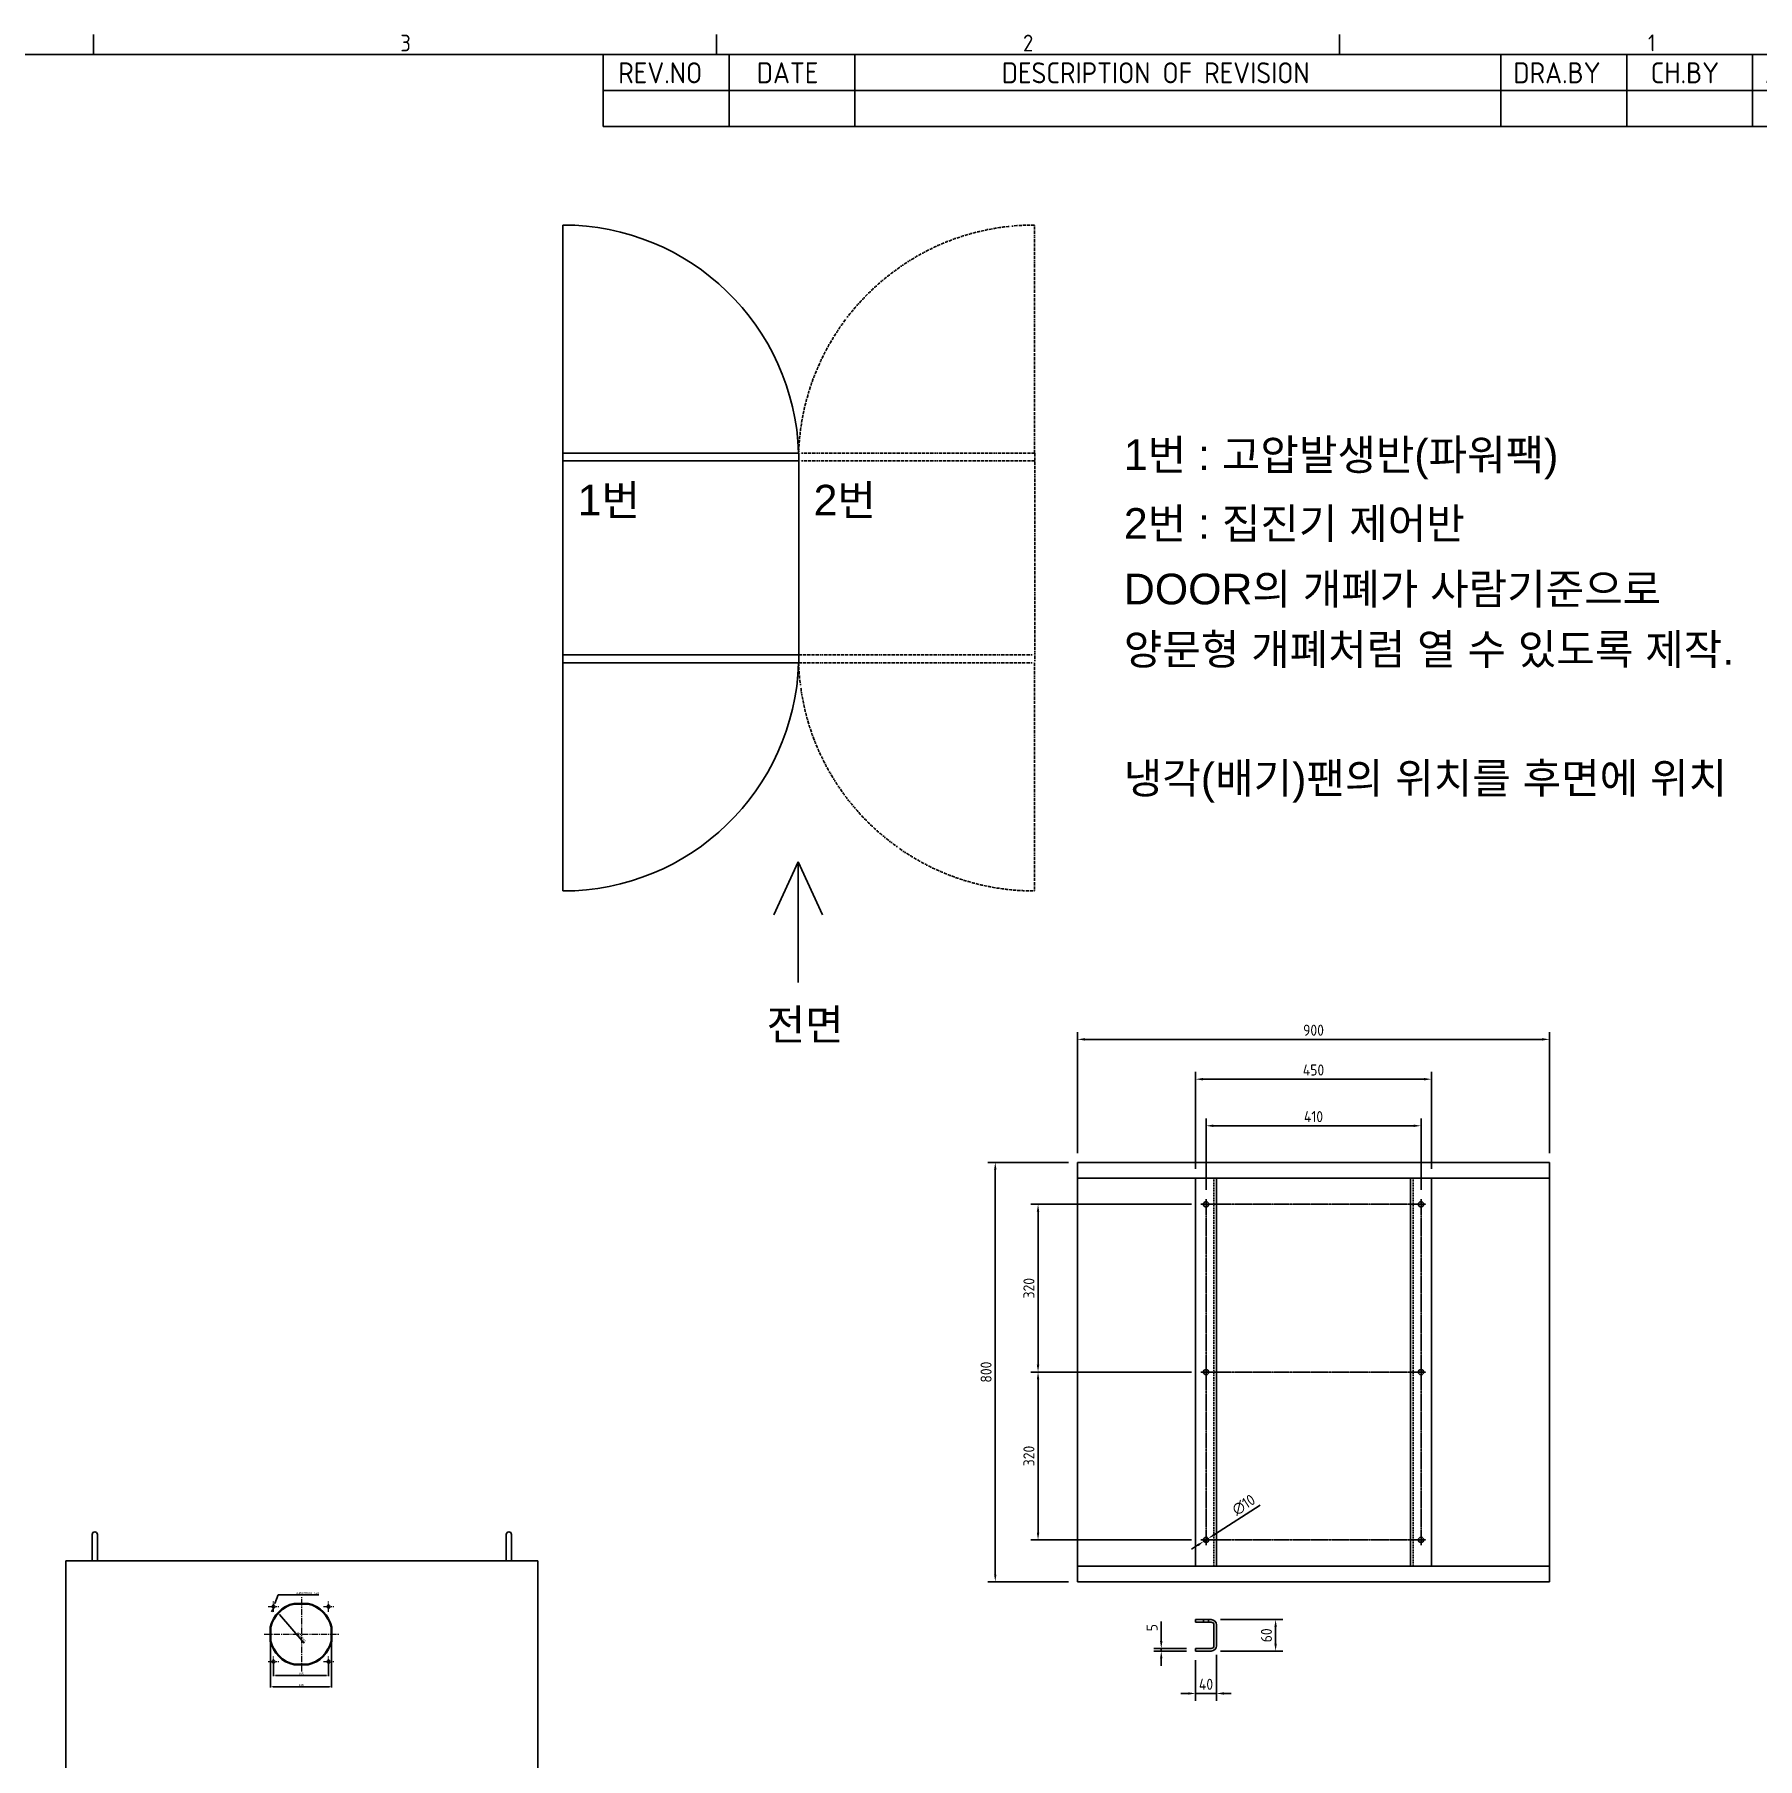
# Model space of a CAD drawing. Header units: inches. Extents: x 12 to 11036, y 8 to 6728.
# Drawn here: x 5840 to 9126, y 3318 to 6606 of the extents above; entities that cross this region are included whole.
import ezdxf

# ---------------------------------------------------------------- set-up
doc = ezdxf.new("R2010")
doc.units = ezdxf.units.IN
doc.header["$MEASUREMENT"] = 0
for name, pattern in [('\\M+5EFC3\\M+5BBAD\\M+5CFDF', [18, 12, -2, 2, -2]), ('CENTER1', [10, 7, -1, 1, -1]), ('DIVIDE', [31.75, 12.7, -6.35, 0, -6.35, 0, -6.35]), ('HIDDEN2', [4.7625, 3.175, -1.5875])]:
    doc.linetypes.add(name, pattern=pattern)
for name, color, linetype, lineweight in [('\\M+5F0D8\\M+5CAB5\\M+5CFDF\\M+5B2E3', 7, 'Continuous', 35), ('\\M+5F1E9\\M+5E3FD\\M+5CFDF\\M+5B2E3', 1, '\\M+5EFC3\\M+5BBAD\\M+5CFDF', 18), ('\\M+5F4A9\\M+5F5BB\\M+5CFDF\\M+5B2E3', 3, 'Continuous', 18), ('경계(ISO)', 7, 'Continuous', 25), ('기호(ISO)', 5, 'Continuous', 25)]:
    doc.layers.add(name, color=color, linetype=linetype, lineweight=lineweight)
doc.styles.add('ISO Proportiona M2B', font='isocp.shx')
doc.styles.get("Standard").update_dxf_attribs({"font": 'arial.ttf'})
doc.styles.add('문자 텍스트_PSTEK_POSCO', font='isocp.shx')
doc.styles.add('치수 텍스트_PSTEK_POSCO', font='isocp.shx')
doc.dimstyles.new('5', dxfattribs={"dimtxt": 4, "dimasz": 4, "dimexe": 1.25, "dimexo": 0.625, "dimgap": 1.2, "dimtad": 1, "dimdsep": 46, "dimtxsty": 'Standard', "dimcen": 2.5, "dimdle": 8, "dimazin": 2, "dimtfac": 1, "dimtmove": 0, "dimatfit": 3, "dimfxl": 0, "dimtolj": 1, "dimarcsym": 0})
doc.dimstyles.new('치수_PSTEK_POSCO', dxfattribs={"dimscale": 10, "dimtxt": 3, "dimasz": 2, "dimexe": 2, "dimexo": 2.5, "dimgap": 1, "dimtad": 1, "dimrnd": 1e-08, "dimdsep": 46, "dimtxsty": '치수 텍스트_PSTEK_POSCO', "dimcen": 0.09, "dimdle": 10, "dimclrd": 7, "dimclre": 7, "dimclrt": 2, "dimadec": 1, "dimazin": 2, "dimtfac": 1, "dimtmove": 0, "dimatfit": 3, "dimfxl": 0, "dimtolj": 1, "dimlwd": -1, "dimlwe": -1, "dimarcsym": 0})

# ---------------------------------------------------------------- blocks, each defined once
blk = doc.blocks.new('경계 Default Border')
at = {"layer": '경계(ISO)'}
for p, q in [((371.25, 410), (371.25, 412.4)), ((445.5, 410), (445.5, 412.4)), ((519.75, 410), (519.75, 412.4))]:
    blk.add_line(p, q, dxfattribs=at)
at = {"layer": '경계(ISO)', "flags": 128}
blk.add_lwpolyline([(10, 10), (10, 410), (584, 410), (584, 10), (10, 10)], dxfattribs=at)
at = {"layer": '경계(ISO)', "color": 2, "char_height": 2, "attachment_point": 7, "style": '문자 텍스트_PSTEK_POSCO'}
for s, insert in [('3', (407.82, 410.38)), ('2', (482.04, 410.38)), ('1', (556.53, 410.4))]:
    blk.add_mtext(s, dxfattribs=dict(at, insert=insert))
blk = doc.blocks.new('리비전 내역')
at = {"layer": '기호(ISO)'}
for p, q in [((432, 410), (584, 410)), ((432, 410), (432, 405.72)), ((447, 410), (447, 405.72)), ((462, 410), (462, 405.72)), ((539, 410), (539, 405.72)), ((554, 410), (554, 405.72)), ((569, 410), (569, 405.72)), ((584, 410), (584, 405.72)), ((432, 405.72), (584, 405.72)), ((432, 405.72), (432, 401.44)), ((447, 405.72), (447, 401.44)), ((462, 405.72), (462, 401.44)), ((539, 405.72), (539, 401.44)), ((554, 405.72), (554, 401.44)), ((569, 405.72), (569, 401.44)), ((584, 405.72), (584, 401.44)), ((432, 401.44), (584, 401.44))]:
    blk.add_line(p, q, dxfattribs=at)
at = {"layer": '기호(ISO)', "color": 2, "char_height": 2.5, "attachment_point": 7, "style": 'ISO Proportiona M2B'}
for s, insert in [('REV.NO', (433.79, 406.58)), ('DATE', (450.31, 406.58)), ('DESCRIPTION OF REVISION', (479.51, 406.58)), ('DRA.BY', (540.48, 406.58)), ('CH.BY', (556.86, 406.58)), ('APP.BY', (570.48, 406.58))]:
    blk.add_mtext(s, dxfattribs=dict(at, insert=insert))
blk = doc.blocks.new('A$C67C06967')
for p, q in [((0, 50), (0, 0)), ((10, 50), (10, 0)), ((0, 0), (10, 0))]:
    blk.add_line(p, q)
blk.add_arc((5, 50), 5, 0, 180)
blk = doc.blocks.new('*D111')
at = {"layer": '\\M+5F4A9\\M+5F5BB\\M+5CFDF\\M+5B2E3', "color": 0, "linetype": 'Continuous', "lineweight": -2, "ltscale": 2}
for p, q in [((6304.3, 3630.7), (6298.1, 3614.2)), ((6382.2, 3630.7), (6304.3, 3630.7)), ((6293.5, 3602.1), (6292.1, 3598.3)), ((6294.9, 3605.8), (6296.7, 3610.4))]:
    blk.add_line(p, q, dxfattribs=at)
at = {"layer": '\\M+5F4A9\\M+5F5BB\\M+5CFDF\\M+5B2E3', "color": 0, "ltscale": 2}
for points in [[(6292.9, 3602.3), (6294.1, 3601.8), (6294.9, 3605.8)], [(6297.5, 3614.4), (6298.7, 3613.9), (6296.7, 3610.4)]]:
    blk.add_solid(points, dxfattribs=at)
at = {"layer": 'Defpoints', "color": 0, "ltscale": 2}
for p in [(6294.9, 3605.8), (6296.7, 3610.4)]:
    blk.add_point(p, dxfattribs=at)
at = {"layer": '\\M+5F4A9\\M+5F5BB\\M+5CFDF\\M+5B2E3', "color": 0, "ltscale": 2, "insert": (6360.8, 3633.9), "char_height": 4, "attachment_point": 5}
blk.add_mtext('\\A1;4-%%C4.2DIA4Holes', dxfattribs=at)
blk = doc.blocks.new('*D112')
at = {"layer": '\\M+5F4A9\\M+5F5BB\\M+5CFDF\\M+5B2E3', "color": 0, "linetype": 'Continuous', "lineweight": -2, "ltscale": 2}
for p, q in [((6290.3, 3555), (6290.3, 3454.1)), ((6406.3, 3555), (6406.3, 3454.1)), ((6294.3, 3455.3), (6402.3, 3455.3))]:
    blk.add_line(p, q, dxfattribs=at)
at = {"layer": '\\M+5F4A9\\M+5F5BB\\M+5CFDF\\M+5B2E3', "color": 0, "ltscale": 2}
for points in [[(6294.3, 3456), (6294.3, 3454.7), (6290.3, 3455.3)], [(6402.3, 3456), (6402.3, 3454.7), (6406.3, 3455.3)]]:
    blk.add_solid(points, dxfattribs=at)
at = {"layer": 'Defpoints', "color": 0, "ltscale": 2}
for p in [(6290.3, 3555.6), (6406.3, 3555.6), (6406.3, 3455.3)]:
    blk.add_point(p, dxfattribs=at)
at = {"layer": '\\M+5F4A9\\M+5F5BB\\M+5CFDF\\M+5B2E3', "color": 0, "ltscale": 2, "insert": (6348.3, 3458.6), "char_height": 4, "attachment_point": 5}
blk.add_mtext('\\A1;116', dxfattribs=at)
blk = doc.blocks.new('*D113')
at = {"layer": '\\M+5F4A9\\M+5F5BB\\M+5CFDF\\M+5B2E3', "color": 0, "linetype": 'Continuous', "lineweight": -2, "ltscale": 2}
for p, q in [((6295.8, 3502.5), (6295.8, 3475.5)), ((6400.8, 3502.5), (6400.8, 3475.5)), ((6299.8, 3476.7), (6396.8, 3476.7))]:
    blk.add_line(p, q, dxfattribs=at)
at = {"layer": '\\M+5F4A9\\M+5F5BB\\M+5CFDF\\M+5B2E3', "color": 0, "ltscale": 2}
for points in [[(6299.8, 3477.4), (6299.8, 3476.1), (6295.8, 3476.7)], [(6396.8, 3477.4), (6396.8, 3476.1), (6400.8, 3476.7)]]:
    blk.add_solid(points, dxfattribs=at)
at = {"layer": 'Defpoints', "color": 0, "ltscale": 2}
for p in [(6295.8, 3503.1), (6400.8, 3503.1), (6400.8, 3476.7)]:
    blk.add_point(p, dxfattribs=at)
at = {"layer": '\\M+5F4A9\\M+5F5BB\\M+5CFDF\\M+5B2E3', "color": 0, "ltscale": 2, "insert": (6348.3, 3480), "char_height": 4, "attachment_point": 5}
blk.add_mtext('\\A1;105', dxfattribs=at)
blk = doc.blocks.new('*D114')
at = {"layer": '\\M+5F4A9\\M+5F5BB\\M+5CFDF\\M+5B2E3', "color": 0, "linetype": 'Continuous', "lineweight": -2, "ltscale": 2}
blk.add_line((6354.5, 3538.5), (6306.9, 3592.8), dxfattribs=at)
at = {"layer": '\\M+5F4A9\\M+5F5BB\\M+5CFDF\\M+5B2E3', "color": 0, "ltscale": 2}
blk.add_solid([(6307.4, 3593.2), (6306.4, 3592.3), (6304.2, 3595.8)], dxfattribs=at)
at = {"layer": 'Defpoints', "color": 0, "ltscale": 2}
for p in [(6304.2, 3595.8), (6388.8, 3499.4)]:
    blk.add_point(p, dxfattribs=at)
at = {"layer": '\\M+5F4A9\\M+5F5BB\\M+5CFDF\\M+5B2E3', "color": 0, "ltscale": 2, "insert": (6348.9, 3549.7), "char_height": 4, "attachment_point": 5, "rotation": 311.2589}
blk.add_mtext('\\A1;%%C119DIA', dxfattribs=at)
blk = doc.blocks.new('*D146')
at = {"color": 7, "linetype": 'Continuous'}
for p, q in [((7811.6, 4455.3), (7658.2, 4455.3)), ((7672.2, 4441.3), (7672.2, 3669.3)), ((7811.6, 3655.3), (7658.2, 3655.3))]:
    blk.add_line(p, q, dxfattribs=at)
at = {"color": 7}
for points in [[(7669.9, 4441.3), (7674.5, 4441.3), (7672.2, 4455.3)], [(7669.9, 3669.3), (7674.5, 3669.3), (7672.2, 3655.3)]]:
    blk.add_solid(points, dxfattribs=at)
at = {"layer": 'Defpoints', "color": 0}
for p in [(7829.1, 4455.3), (7672.2, 3655.3), (7829.1, 3655.3)]:
    blk.add_point(p, dxfattribs=at)
at = {"color": 2, "insert": (7654.7, 4055.3), "char_height": 21, "attachment_point": 5, "rotation": 90, "style": '치수 텍스트_PSTEK_POSCO'}
blk.add_mtext('\\A1;800', dxfattribs=at)
blk = doc.blocks.new('*D93')
at = {"color": 7, "linetype": 'Continuous'}
for p, q in [((8046.6, 4055.3), (7739.8, 4055.3)), ((7753.8, 3749.3), (7753.8, 4041.3)), ((8046.6, 3735.3), (7739.8, 3735.3))]:
    blk.add_line(p, q, dxfattribs=at)
at = {"color": 7}
for points in [[(7751.4, 4041.3), (7756.1, 4041.3), (7753.8, 4055.3)], [(7751.4, 3749.3), (7756.1, 3749.3), (7753.8, 3735.3)]]:
    blk.add_solid(points, dxfattribs=at)
at = {"layer": 'Defpoints', "color": 0}
for p in [(7753.8, 4055.3), (8064.1, 4055.3), (8064.1, 3735.3)]:
    blk.add_point(p, dxfattribs=at)
at = {"color": 2, "insert": (7736.3, 3895.3), "char_height": 21, "attachment_point": 5, "rotation": 90, "style": '치수 텍스트_PSTEK_POSCO'}
blk.add_mtext('\\A1;320', dxfattribs=at)
blk = doc.blocks.new('*D94')
at = {"color": 7, "linetype": 'Continuous'}
for p, q in [((8046.6, 4375.3), (7739.8, 4375.3)), ((7753.8, 4069.3), (7753.8, 4361.3)), ((8046.6, 4055.3), (7739.8, 4055.3))]:
    blk.add_line(p, q, dxfattribs=at)
at = {"color": 7}
for points in [[(7751.4, 4361.3), (7756.1, 4361.3), (7753.8, 4375.3)], [(7751.4, 4069.3), (7756.1, 4069.3), (7753.8, 4055.3)]]:
    blk.add_solid(points, dxfattribs=at)
at = {"layer": 'Defpoints', "color": 0}
for p in [(7753.8, 4375.3), (8064.1, 4375.3), (8064.1, 4055.3)]:
    blk.add_point(p, dxfattribs=at)
at = {"color": 2, "insert": (7736.3, 4215.3), "char_height": 21, "attachment_point": 5, "rotation": 90, "style": '치수 텍스트_PSTEK_POSCO'}
blk.add_mtext('\\A1;320', dxfattribs=at)
blk = doc.blocks.new('*D95')
at = {"color": 7, "linetype": 'Continuous'}
for p, q in [((8074.1, 4402.8), (8074.1, 4539)), ((8484.1, 4402.8), (8484.1, 4539)), ((8088.1, 4525), (8470.1, 4525))]:
    blk.add_line(p, q, dxfattribs=at)
at = {"color": 7}
for points in [[(8088.1, 4527.4), (8088.1, 4522.7), (8074.1, 4525)], [(8470.1, 4527.4), (8470.1, 4522.7), (8484.1, 4525)]]:
    blk.add_solid(points, dxfattribs=at)
at = {"layer": 'Defpoints', "color": 0}
for p in [(8484.1, 4525), (8074.1, 4385.3), (8484.1, 4385.3)]:
    blk.add_point(p, dxfattribs=at)
at = {"color": 2, "insert": (8279.1, 4542.5), "char_height": 21, "attachment_point": 5, "style": '치수 텍스트_PSTEK_POSCO'}
blk.add_mtext('\\A1;410', dxfattribs=at)
blk = doc.blocks.new('*D96')
at = {"color": 7, "linetype": 'Continuous'}
for p, q in [((8177.2, 3801.3), (8090.1, 3745.5)), ((8058.1, 3725), (8046.3, 3717.5)), ((8069.9, 3732.6), (8078.3, 3738))]:
    blk.add_line(p, q, dxfattribs=at)
at = {"color": 7}
for points in [[(8056.9, 3727), (8059.4, 3723.1), (8069.9, 3732.6)], [(8088.9, 3747.5), (8091.4, 3743.6), (8078.3, 3738)]]:
    blk.add_solid(points, dxfattribs=at)
at = {"layer": 'Defpoints', "color": 0}
for p in [(8069.9, 3732.6), (8078.3, 3738)]:
    blk.add_point(p, dxfattribs=at)
at = {"color": 2, "insert": (8146, 3802.1), "char_height": 21, "attachment_point": 5, "rotation": 32.6301, "style": '치수 텍스트_PSTEK_POSCO'}
blk.add_mtext('\\A1;∅10', dxfattribs=at)
blk = doc.blocks.new('*D97')
at = {"color": 7, "linetype": 'Continuous'}
for p, q in [((8054.1, 4442.8), (8054.1, 4627.9)), ((8068.1, 4613.9), (8490.1, 4613.9)), ((8504.1, 4442.8), (8504.1, 4627.9))]:
    blk.add_line(p, q, dxfattribs=at)
at = {"color": 7}
for points in [[(8068.1, 4616.2), (8068.1, 4611.5), (8054.1, 4613.9)], [(8490.1, 4616.2), (8490.1, 4611.5), (8504.1, 4613.9)]]:
    blk.add_solid(points, dxfattribs=at)
at = {"layer": 'Defpoints', "color": 0}
for p in [(8504.1, 4613.9), (8054.1, 4425.3), (8504.1, 4425.3)]:
    blk.add_point(p, dxfattribs=at)
at = {"color": 2, "insert": (8279.1, 4631.4), "char_height": 21, "attachment_point": 5, "style": '치수 텍스트_PSTEK_POSCO'}
blk.add_mtext('\\A1;450', dxfattribs=at)
blk = doc.blocks.new('*D119')
at = {"color": 7, "linetype": 'Continuous'}
for p, q in [((8054.1, 3505.8), (8054.1, 3428.5)), ((8094.1, 3515.8), (8094.1, 3428.5)), ((8040.1, 3442.5), (8026.1, 3442.5)), ((8054.1, 3442.5), (8094.1, 3442.5)), ((8108.1, 3442.5), (8122.1, 3442.5))]:
    blk.add_line(p, q, dxfattribs=at)
at = {"color": 7}
for points in [[(8040.1, 3444.8), (8040.1, 3440.1), (8054.1, 3442.5)], [(8108.1, 3444.8), (8108.1, 3440.1), (8094.1, 3442.5)]]:
    blk.add_solid(points, dxfattribs=at)
at = {"layer": 'Defpoints', "color": 0}
for p in [(8054.1, 3523.3), (8094.1, 3533.3), (8094.1, 3442.5)]:
    blk.add_point(p, dxfattribs=at)
at = {"color": 2, "insert": (8074.1, 3460), "char_height": 21, "attachment_point": 5, "style": '치수 텍스트_PSTEK_POSCO'}
blk.add_mtext('\\A1;40', dxfattribs=at)
blk = doc.blocks.new('*D120')
at = {"color": 7, "linetype": 'Continuous'}
for p, q in [((8101.6, 3583.3), (8220.8, 3583.3)), ((8206.8, 3537.3), (8206.8, 3569.3)), ((8101.6, 3523.3), (8220.8, 3523.3))]:
    blk.add_line(p, q, dxfattribs=at)
at = {"color": 7}
for points in [[(8204.5, 3569.3), (8209.1, 3569.3), (8206.8, 3583.3)], [(8204.5, 3537.3), (8209.1, 3537.3), (8206.8, 3523.3)]]:
    blk.add_solid(points, dxfattribs=at)
at = {"layer": 'Defpoints', "color": 0}
for p in [(8084.1, 3583.3), (8206.8, 3583.3), (8084.1, 3523.3)]:
    blk.add_point(p, dxfattribs=at)
at = {"color": 2, "insert": (8189.3, 3553.3), "char_height": 21, "attachment_point": 5, "rotation": 90, "style": '치수 텍스트_PSTEK_POSCO'}
blk.add_mtext('\\A1;60', dxfattribs=at)
blk = doc.blocks.new('*D121')
at = {"color": 7, "linetype": 'Continuous'}
for p, q in [((7988.7, 3542.3), (7988.7, 3579.6)), ((8036.6, 3528.3), (7974.7, 3528.3)), ((8036.6, 3523.3), (7974.7, 3523.3)), ((7988.7, 3523.3), (7988.7, 3528.3)), ((7988.7, 3509.3), (7988.7, 3495.3))]:
    blk.add_line(p, q, dxfattribs=at)
at = {"color": 7}
for points in [[(7986.4, 3542.3), (7991.1, 3542.3), (7988.7, 3528.3)], [(7986.4, 3509.3), (7991.1, 3509.3), (7988.7, 3523.3)]]:
    blk.add_solid(points, dxfattribs=at)
at = {"layer": 'Defpoints', "color": 0}
for p in [(7988.7, 3528.3), (8054.1, 3528.3), (8054.1, 3523.3)]:
    blk.add_point(p, dxfattribs=at)
at = {"color": 2, "insert": (7971.2, 3567.9), "char_height": 21, "attachment_point": 5, "rotation": 90, "style": '치수 텍스트_PSTEK_POSCO'}
blk.add_mtext('\\A1;5', dxfattribs=at)
blk = doc.blocks.new('*D122')
at = {"color": 7, "linetype": 'Continuous'}
for p, q in [((7829.1, 4472.8), (7829.1, 4703.8)), ((8729.1, 4472.8), (8729.1, 4703.8)), ((8715.1, 4689.8), (7843.1, 4689.8))]:
    blk.add_line(p, q, dxfattribs=at)
at = {"color": 7}
for points in [[(7843.1, 4692.2), (7843.1, 4687.5), (7829.1, 4689.8)], [(8715.1, 4692.2), (8715.1, 4687.5), (8729.1, 4689.8)]]:
    blk.add_solid(points, dxfattribs=at)
at = {"layer": 'Defpoints', "color": 0}
for p in [(7829.1, 4689.8), (7829.1, 4455.3), (8729.1, 4455.3)]:
    blk.add_point(p, dxfattribs=at)
at = {"color": 2, "insert": (8279.1, 4707.3), "char_height": 21, "attachment_point": 5, "style": '치수 텍스트_PSTEK_POSCO'}
blk.add_mtext('\\A1;900', dxfattribs=at)

msp = doc.modelspace()

# ---------------------------------------------------------------- linework, layer by layer
for p, q in [((6847.477, 5807.795), (6847.477, 6242.795)), ((7297.477, 5807.795), (6847.477, 5807.795)), ((6847.477, 5807.795), (6847.477, 5407.795)), ((7297.477, 5792.795), (6847.477, 5792.795)), ((7297.477, 5807.795), (7297.477, 5407.795)), ((7297.477, 5807.795), (7297.477, 5407.795)), ((7297.477, 5807.795), (7297.477, 5407.795)), ((6847.477, 5422.795), (7297.477, 5422.795)), ((6847.477, 5407.795), (7297.477, 5407.795)), ((6847.477, 5407.795), (6847.477, 4972.795)), ((7296.12, 5028.406), (7249.726, 4927.581)), ((7296.12, 4798.524), (7296.12, 5028.406)), ((7296.12, 5028.406), (7342.514, 4927.581)), ((8729.126, 4455.276), (7829.126, 4455.276)), ((7829.126, 4455.276), (7829.126, 3655.276)), ((8729.126, 4455.276), (8729.126, 3655.276)), ((8729.126, 4455.276), (8729.126, 3655.276)), ((8729.126, 4425.276), (7829.126, 4425.276)), ((8054.126, 3685.276), (8054.126, 4425.276)), ((8094.126, 3685.276), (8094.126, 4425.276)), ((8219.126, 4425.276), (8339.126, 4425.276)), ((8464.126, 3685.276), (8464.126, 4425.276)), ((8504.126, 3685.276), (8504.126, 4425.276)), ((8729.126, 3705.276), (8729.126, 4405.276)), ((5899.67, 1495.618), (5899.67, 3695.618)), ((5899.67, 3695.618), (5899.67, 1495.618)), ((6799.67, 3695.618), (5899.67, 3695.618)), ((5899.67, 1495.618), (5899.67, 3695.618)), ((5899.67, 3695.618), (5899.67, 1495.618)), ((6799.67, 3695.618), (5999.67, 3695.618)), ((6799.67, 1495.618), (6799.67, 3695.618)), ((6799.67, 3695.618), (6799.67, 1495.618)), ((6799.67, 3695.618), (6799.67, 1695.618)), ((7829.126, 3685.276), (8729.126, 3685.276)), ((7829.126, 3655.276), (8729.126, 3655.276)), ((8054.126, 3583.287), (8054.126, 3578.287)), ((8054.126, 3583.287), (8084.126, 3583.287)), ((8054.126, 3578.287), (8084.126, 3578.287)), ((8069.126, 3583.287), (8069.126, 3578.287)), ((8079.126, 3583.287), (8079.126, 3578.287)), ((8089.126, 3573.287), (8089.126, 3533.287)), ((8094.126, 3573.287), (8094.126, 3533.287)), ((8054.126, 3528.287), (8054.126, 3523.287)), ((8054.126, 3528.287), (8084.126, 3528.287)), ((8054.126, 3523.287), (8084.126, 3523.287))]:
    msp.add_line(p, q)
at = {"color": 6, "linetype": 'DIVIDE', "ltscale": 0.5}
for p, q in [((7746.976, 5807.795), (7746.976, 6242.795)), ((7747.477, 5807.795), (7297.477, 5807.795)), ((7747.477, 5792.795), (7297.477, 5792.795)), ((7747.477, 5807.795), (7747.477, 5407.795)), ((7747.477, 5807.795), (7747.477, 5407.795)), ((7297.477, 5422.795), (7747.477, 5422.795)), ((7297.477, 5407.795), (7747.477, 5407.795)), ((7746.976, 5407.795), (7746.976, 4972.795))]:
    msp.add_line(p, q, dxfattribs=at)
at = {"color": 2, "linetype": 'HIDDEN2'}
for p, q in [((8089.126, 3685.276), (8089.126, 4425.276)), ((8469.126, 3685.276), (8469.126, 4425.276))]:
    msp.add_line(p, q, dxfattribs=at)
at = {"color": 1, "linetype": 'CENTER1', "ltscale": 0.5}
for p, q in [((8064.126, 4375.276), (8494.126, 4375.276)), ((8074.126, 3725.276), (8074.126, 4385.276)), ((8484.126, 3725.276), (8484.126, 4385.276)), ((8064.126, 4055.276), (8494.126, 4055.276)), ((8064.126, 3735.276), (8494.126, 3735.276))]:
    msp.add_line(p, q, dxfattribs=at)
for centre in [(8074.126, 4375.276), (8484.126, 4375.276), (8074.126, 4055.276), (8484.126, 4055.276), (8074.126, 3735.276), (8484.126, 3735.276)]:
    msp.add_circle(centre, 5)
for centre, radius, start, end in [((6847.477, 5792.795), 450, 1.910213, 90), ((6847.477, 5422.795), 450, 270, 358.089787), ((8084.126, 3573.287), 10, 0, 90), ((8084.126, 3573.287), 5, 0, 90), ((8084.126, 3533.287), 5, 270, 0), ((8084.126, 3533.287), 10, 270, 0)]:
    msp.add_arc(centre, radius, start, end)
at = {"color": 6, "linetype": 'DIVIDE', "ltscale": 0.5}
for centre, start, end in [((7746.976, 5792.795), 90, 178.089787), ((7746.976, 5422.795), 181.910213, 270)]:
    msp.add_arc(centre, 450, start, end, dxfattribs=at)
at = {"layer": '\\M+5F0D8\\M+5CAB5\\M+5CFDF\\M+5B2E3'}
for p, q in [((6361.568, 3613.622), (6335.016, 3613.622)), ((6290.292, 3568.898), (6290.292, 3542.347)), ((6406.292, 3542.347), (6406.292, 3568.898)), ((6335.016, 3497.622), (6361.568, 3497.622))]:
    msp.add_line(p, q, dxfattribs=at)
for centre in [(6295.792, 3608.122), (6400.792, 3608.122), (6295.792, 3503.122), (6400.792, 3503.122)]:
    msp.add_circle(centre, 2.1, dxfattribs=at)
for start, end in [(102.892627, 167.107373), (12.892627, 77.107373), (192.892627, 257.107373), (282.892627, 347.107373)]:
    msp.add_arc((6348.292, 3555.622), 59.5, start, end, dxfattribs=at)
at = {"layer": '\\M+5F1E9\\M+5E3FD\\M+5CFDF\\M+5B2E3'}
for p, q in [((6295.792, 3598.147), (6295.792, 3618.098)), ((6295.792, 3598.147), (6295.792, 3618.098)), ((6349.67, 3484.019), (6349.67, 3627.226)), ((6400.792, 3598.147), (6400.792, 3618.098)), ((6400.792, 3598.147), (6400.792, 3618.098)), ((6285.817, 3608.122), (6305.767, 3608.122)), ((6285.817, 3608.122), (6305.767, 3608.122)), ((6390.817, 3608.122), (6410.767, 3608.122)), ((6390.817, 3608.122), (6410.767, 3608.122)), ((6278.066, 3555.622), (6421.273, 3555.622)), ((6285.817, 3503.122), (6305.767, 3503.122)), ((6285.817, 3503.122), (6305.767, 3503.122)), ((6295.792, 3493.147), (6295.792, 3513.098)), ((6295.792, 3493.147), (6295.792, 3513.098)), ((6390.817, 3503.122), (6410.767, 3503.122)), ((6390.817, 3503.122), (6410.767, 3503.122)), ((6400.792, 3493.147), (6400.792, 3513.098)), ((6400.792, 3493.147), (6400.792, 3513.098))]:
    msp.add_line(p, q, dxfattribs=at)

# ---------------------------------------------------------------- block references
at = {"xscale": 16, "yscale": 16, "zscale": 16}
msp.add_blockref('경계 Default Border', (12.454, 7.72), dxfattribs=at)
for p in [(5949.862, 3695.619), (6739.67, 3695.619)]:
    msp.add_blockref('A$C67C06967', p)
at = {"layer": '기호(ISO)', "xscale": 16, "yscale": 16, "zscale": 16}
msp.add_blockref('리비전 내역', (12.454, 7.72), dxfattribs=at)

# ---------------------------------------------------------------- texts
at = {"color": 1, "linetype": 'Continuous'}
for s, p in [('1번 : 고압발생반(파워팩)', (7917.408, 5775.442)), ('1번', (6875.709, 5688.828)), ('2번 : 집진기 제어반', (7917.408, 5644.369)), ('DOOR의 개폐가 사람기준으로 ', (7917.408, 5519.346)), ('양문형 개폐처럼 열 수 있도록 제작.', (7917.408, 5404.405)), ('냉각(배기)팬의 위치를 후면에 위치', (7917.408, 5158.64)), (' 전면', (7213.43, 4688.545))]:
    msp.add_text(s, height=58.5, dxfattribs=at).set_placement(p)
at = {"color": 6, "linetype": 'DIVIDE', "ltscale": 0.5}
msp.add_text('2번', height=58.5, dxfattribs=at).set_placement((7325.709, 5688.828))

# ---------------------------------------------------------------- dimensions: what is measured, and where the dimension line sits
for base, p1, p2, picture, middle in [((7829.126, 4689.827), (8729.126, 4455.276), (7829.126, 4455.276), '*D122', (8279.126, 4707.327)), ((8504.126, 4613.881), (8054.126, 4425.276), (8504.126, 4425.276), '*D97', (8279.126, 4631.381)), ((8484.126, 4525.047), (8074.126, 4385.276), (8484.126, 4385.276), '*D95', (8279.126, 4542.547)), ((8094.126, 3442.451), (8054.126, 3523.287), (8094.126, 3533.287), '*D119', (8074.126, 3459.951))]:
    dim = msp.add_linear_dim(base=base, p1=p1, p2=p2, dimstyle='치수_PSTEK_POSCO', override={"dimscale": 7, "dimfxl": 4, "dimarcsym": 1})
    dim.commit()
    dim.dimension.update_dxf_attribs({"geometry": picture, "text_midpoint": middle})
for base, p1, p2, picture, middle in [((7672.212, 3655.276), (7829.126, 4455.276), (7829.126, 3655.276), '*D146', (7654.712, 4055.276)), ((7753.754, 4375.276), (8064.126, 4055.276), (8064.126, 4375.276), '*D94', (7736.252, 4215.276)), ((7753.754, 4055.276), (8064.126, 3735.276), (8064.126, 4055.276), '*D93', (7736.252, 3895.276)), ((7988.722, 3528.287), (8054.126, 3523.287), (8054.126, 3528.287), '*D121', (7971.222, 3567.922)), ((8206.793, 3583.287), (8084.126, 3523.287), (8084.126, 3583.287), '*D120', (8189.293, 3553.287))]:
    dim = msp.add_linear_dim(base=base, p1=p1, p2=p2, angle=90, dimstyle='치수_PSTEK_POSCO', override={"dimscale": 7, "dimfxl": 4, "dimarcsym": 1})
    dim.commit()
    dim.dimension.update_dxf_attribs({"geometry": picture, "text_midpoint": middle})
dim = msp.add_diameter_dim_2p(p1=(8069.915, 3732.58), p2=(8078.337, 3737.973), dimstyle='치수_PSTEK_POSCO', override={"dimscale": 7, "dimfxl": 4, "dimarcsym": 1})
dim.commit()
dim.dimension.update_dxf_attribs({"geometry": '*D96', "text_midpoint": (8155.425, 3787.33), "dimtype": 163})
at = {"layer": '\\M+5F4A9\\M+5F5BB\\M+5CFDF\\M+5B2E3', "ltscale": 2}
for p1, p2, text, override, picture, middle in [((6294.915, 3605.808), (6296.669, 3610.437), '4-%%C4.2DIA4Holes', {"dimtih": 1, "dimtoh": 1, "dimsah": 1, "dimtfill": 1, "dimtzin": 8}, '*D111', (6360.79, 3630.687)), ((6388.766, 3499.418), (6304.218, 3595.796), '%%C119DIA', {"dimsah": 1, "dimtfill": 1, "dimtzin": 8}, '*D114', (6346.492, 3547.607))]:
    dim = msp.add_diameter_dim_2p(p1=p1, p2=p2, text=text, dimstyle='5', override=override, dxfattribs=at)
    dim.commit()
    dim.dimension.update_dxf_attribs({"geometry": picture, "text_midpoint": middle, "dimtype": 163})
for base, p1, p2, text, picture, middle in [((6406.292, 3455.343), (6290.292, 3555.622), (6406.292, 3555.622), '116', '*D112', (6348.292, 3458.585)), ((6400.792, 3476.748), (6295.792, 3503.122), (6400.792, 3503.122), '105', '*D113', (6348.292, 3479.99))]:
    dim = msp.add_linear_dim(base=base, p1=p1, p2=p2, text=text, dimstyle='5', override={"dimsah": 1, "dimtfill": 1, "dimtzin": 8}, dxfattribs=at)
    dim.commit()
    dim.dimension.update_dxf_attribs({"geometry": picture, "text_midpoint": middle})

doc.saveas('drawing.dxf')
